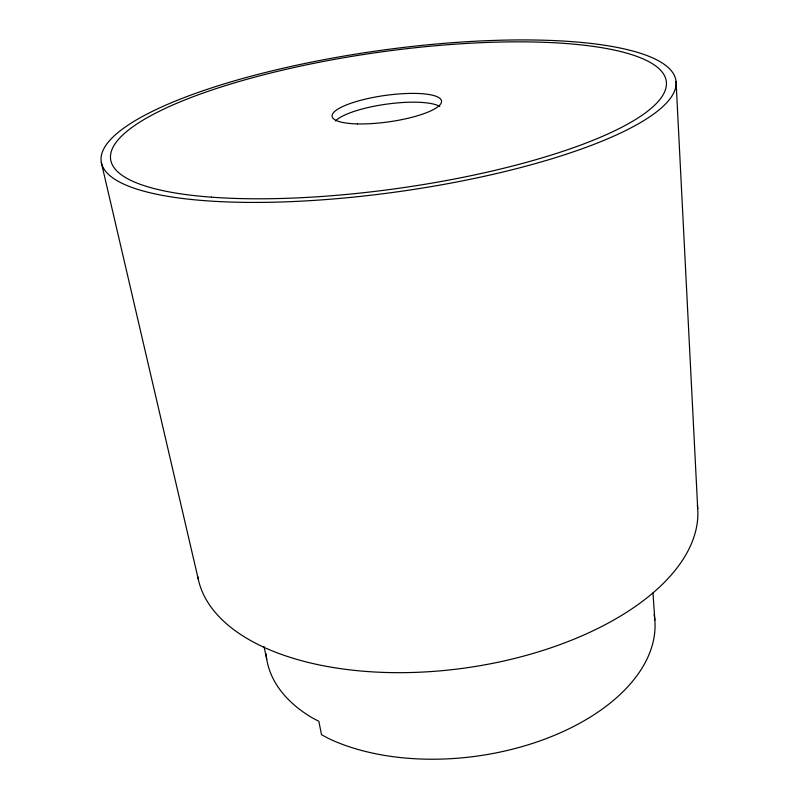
<?xml version="1.0" encoding="UTF-8"?>
<svg xmlns="http://www.w3.org/2000/svg" width="799" height="799" viewBox="0 0 799 799"><rect width="100%" height="100%" fill="white"/><g stroke="black" fill="none" stroke-linecap="round" stroke-linejoin="round"><path stroke-width="1.2" d="M101.293 162.417L198.232 578.965M264.06 646.701L266.656 658.815M652.983 592.968L654.84 620.114M676.064 81.548A290.237 71.201 -8 0 1 250.716 202.417A290.237 71.201 -8 0 1 238.921 79.56A290.237 71.201 -8 0 1 676.064 81.548L697.707 508.603M654.151 614.521A194.497 113.818 -8 0 1 547.015 738.296A194.497 113.818 -8 0 1 329.398 738.905L321.518 734.74L318.841 721.287L312.459 717.961A195.425 112.729 -8 0 1 266.067 653.902M335.44 120.979A55.091 13.613 -8 0 1 386.566 104.15A55.091 13.613 -8 0 1 439.83 106.497M697.357 505.078A252.364 130.017 -8 0 1 466.706 667.784A252.364 130.017 -8 0 1 197.772 576.638M357.453 123.905A55.251 13.333 -8 0 0 441.507 102.002A55.251 13.333 -8 0 0 361.468 100.095A55.251 13.333 -8 0 0 357.453 123.905M211.445 197.173A280.559 68.744 -8 0 0 662.591 95.66A280.559 68.744 -8 0 0 291.305 68.135A280.559 68.744 -8 0 0 211.445 197.173"/></g></svg>
